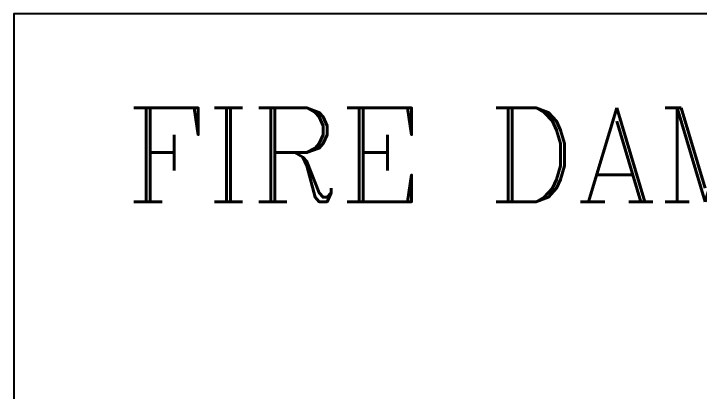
# Model space of a CAD drawing. Extents: x 462150 to 608263, y 35809 to 85242.
# Drawn here: x 482908 to 486387, y 73656 to 75572 of the extents above; entities that cross this region are included whole.
import ezdxf

# ---------------------------------------------------------------- set-up
doc = ezdxf.new("R2010")
doc.units = 0
doc.header["$LTSCALE"] = 500
doc.header["$MEASUREMENT"] = 0
doc.layers.add('PL-W-TEXT', color=7, linetype='Continuous')
doc.styles.add('FF-LOOP', font='romanc.shx', dxfattribs={"height": 2})

msp = doc.modelspace()

# ---------------------------------------------------------------- linework, layer by layer
msp.add_lwpolyline([(482908.2861914238, 71739.39531512043), (502801.4174745508, 71739.39531512043), (502801.4174745508, 75571.9747334076), (482908.2861914238, 75571.9747334076)], close=True)

# ---------------------------------------------------------------- texts
at = {"layer": 'PL-W-TEXT', "style": 'FF-LOOP'}
msp.add_text('FIRE DAMPER (F.D)', height=476.2800000000001, dxfattribs=at).set_placement((483477.5071377534, 74617.8027316563, 0.0019459123399465))

doc.saveas('drawing.dxf')
